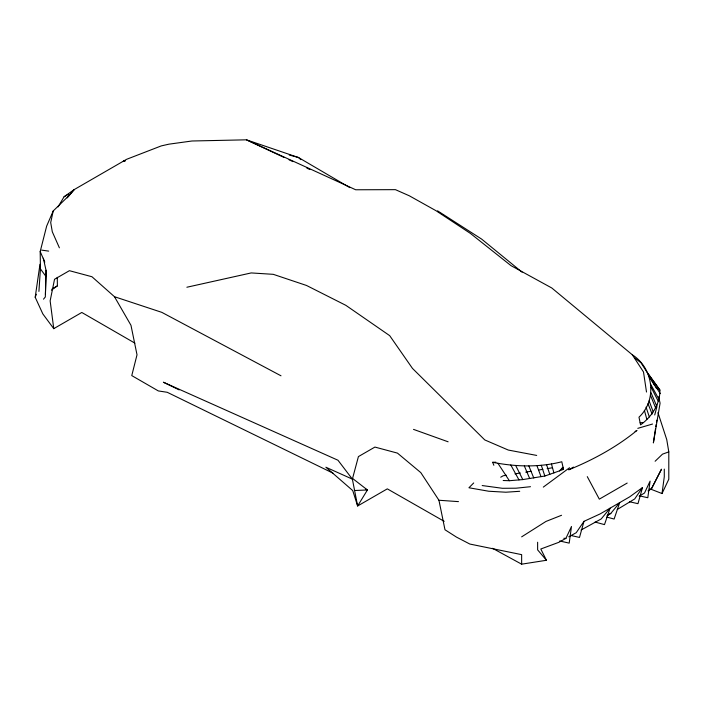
<?xml version="1.0" encoding="UTF-8"?>
<svg xmlns="http://www.w3.org/2000/svg" width="704" height="704" viewBox="0 0 704 704"><rect width="100%" height="100%" fill="white"/><g stroke="black" fill="none" stroke-linecap="round" stroke-linejoin="round"><path stroke-width="1.06" d="M654.764 385.818L647.495 372.9L659.894 390.034C660.211 403.938 651.684 416.882 640.552 424.855L638.986 417.182C657.457 399.986 653.514 368.254 632.298 354.772L551.786 287.98L510.981 265.628L470.422 233.429L436.005 210.716L409.306 195.791L395.437 189.658L355.696 189.772L246.444 139.823L191.99 140.994L168.934 144.17L161.269 145.904L126.606 159.306L74.166 189.614L64.082 196.75L58.08 206.906M45.434 294.395L46.13 270.406M46.13 270.31L45.32 296.974L43.498 299.165M38.914 291.403L40.427 268.875L40.19 251.566L46.649 226.125L53.205 210.98L68.587 195.985L74.166 189.614L67.223 197.877M134.895 343.13L81.796 312.47L53.759 328.662L42.838 313.914L35.2 297.264L39.978 264.29M649.968 488.84L662.024 493.539L664.286 476.74L664.286 469.11M655.494 428.859L653.374 442.939L660.079 403.181L658.654 396.757M655.82 426.694L656.146 424.53M656.48 422.365L656.806 420.191M53.205 210.98L50.706 222.561L52.298 231.774L59.391 247.817M654.72 414.982L656.885 406.886L656.806 404.703M629.455 501.741L637.965 503.677L642.514 487.546L629.64 496.874L600.142 513.911L583.986 521.338L579.498 537.434L570.979 535.498M35.2 297.264L36.353 294.237M651.446 488.814L661.434 469.286L651.446 488.814L647.988 490.908M492.545 548.302L521.646 564.177L546.445 560.27L540.795 549.006L558.668 542.379L565.91 538.384L571.481 526.504L569.193 543.118L559.698 540.989M662.024 493.539L668.8 479.222L668.8 451.889L666.75 439.63L657.95 412.614M583.986 521.338L576.224 532.699L568.726 536.835M642.514 487.546L634.691 498.942L617.258 509.494M607.077 515.645L610.834 513.374L619.705 502.612L614.117 519.05L606.804 517.07M473.704 482.953L468.934 487.766L488.743 491.242L505.868 492.219L519.71 491.295M503.184 480.506L509.37 480.718L522.817 479.582L544.843 476.027L559.451 470.888L563.033 467.28M655.116 461.252L662.499 454.15L668.8 451.889M543.312 487.106L569.545 467.746M51.418 290.127L57.394 285.859L57.27 277.323M521.646 536.853L545.97 521.435L561.554 515.275M639.162 496.241L644.53 492.994L650.1 481.114L647.803 497.728L639.373 495.836M52.114 288.904L57.394 285.859M500.729 477.198L503.184 475.781L506.405 475.253M573.461 467.078L568.726 469.814A281.503 162.527 0 0 0 636.97 430.417L635.078 431.508M627.185 483.058L599.315 499.145L587.277 476.634M607.332 515.398L610.834 513.374M64.082 196.75L68.482 194.26M581.029 530.05L601.207 518.936L610.078 508.174L604.49 524.612L595.082 522.06M559.451 470.888L563.499 469.339L561.792 461.754C539.211 467.579 515.39 466.796 492.642 462.308L493.847 465.274M637.789 428.349L652.546 424.028M125.338 160.723L123.332 161.225L125.374 160.732M186.877 287.241L251.205 272.932L273.266 274.331L306.522 285.472L345.858 305.342L389.69 335.65L412.474 368.412L484.783 439.938L508.279 450.05L536.686 455.426M514.985 473.862L520.344 472.991M525.703 472.12L531.071 471.249M538.578 470.026L542.872 469.33M547.158 468.635L552.526 467.764M530.49 486.702L516.023 488.206L502.383 488.294L482.187 485.549M640.13 422.77L643.227 422.514M354.842 490.503L367.426 489.966L357.623 505.991L352.748 490.591L325.882 467.227L352.378 479.134L357.623 505.991L387.306 488.858L444.189 521.33M492.642 462.308L495.898 462.194M563.816 538.296L565.91 538.384M179.177 389.902L163.398 382.228L337.982 460.24L352.378 479.134L358.415 456.597L374.915 447.075L397.452 453.112L420.807 472.622L438.944 500.254L458.471 501.626M41.659 250.122L48.673 251.117M289.238 155.03L298.452 157.502L349.844 187.625M53.759 328.662L50.142 300.863L54.542 279.268L69.406 270.688L91.942 276.734L114.479 296.71L161.814 312.356L281.002 375.804M413.53 429.387L448.131 441.804M284.099 157.467L246.444 139.823L298.452 157.502L300.872 159.641M289.054 159.79L293.022 161.647M306.891 168.15L309.866 169.541M332.913 473.123L167.226 392.286L158.347 390.94L131.762 375.593L137.016 354.798L130.97 325.292L114.479 296.71M365.455 489.007L367.426 489.966L352.704 478.562M655.802 387.666L659.894 390.034L647.363 372.75L641.018 362.833L634.982 358.125M561.686 468.292L563.499 469.339M437.545 210.822L481.598 239.07L522.078 272.193M546.445 560.27L537.627 549.868L537.627 542.238M40.427 268.875L45.927 276.39M648.789 376.165L660.264 393.606M497.904 463.276L509.37 480.718M632.298 354.772L643.5 371.985L646.501 392.031M650.654 384.217L658.856 399.15M510.787 464.974L518.98 479.908M651.156 387.288L658.293 401.368M515.68 465.502L522.817 479.582M40.19 251.566L44.801 262.143M651.042 392.779L656.366 405.319M524.33 465.934L529.654 478.474M650.61 395.666L655.53 407.695M528.854 465.96L533.773 477.99M647.997 403.7L652.124 414.084M649.114 400.858L653.206 411.875M536.914 465.634L541.015 476.652M646.052 407.114L649.334 416.953M546.524 464.578L549.806 474.408M541.306 465.3L544.843 476.027M644.389 410.344L646.844 419.329M551.47 463.989L553.925 472.974M43.349 258.236L46.138 270.838M438.944 500.254L444.981 529.76L456.562 537.161L469.832 544.042L521.646 554.646L521.646 564.177"/></g></svg>
